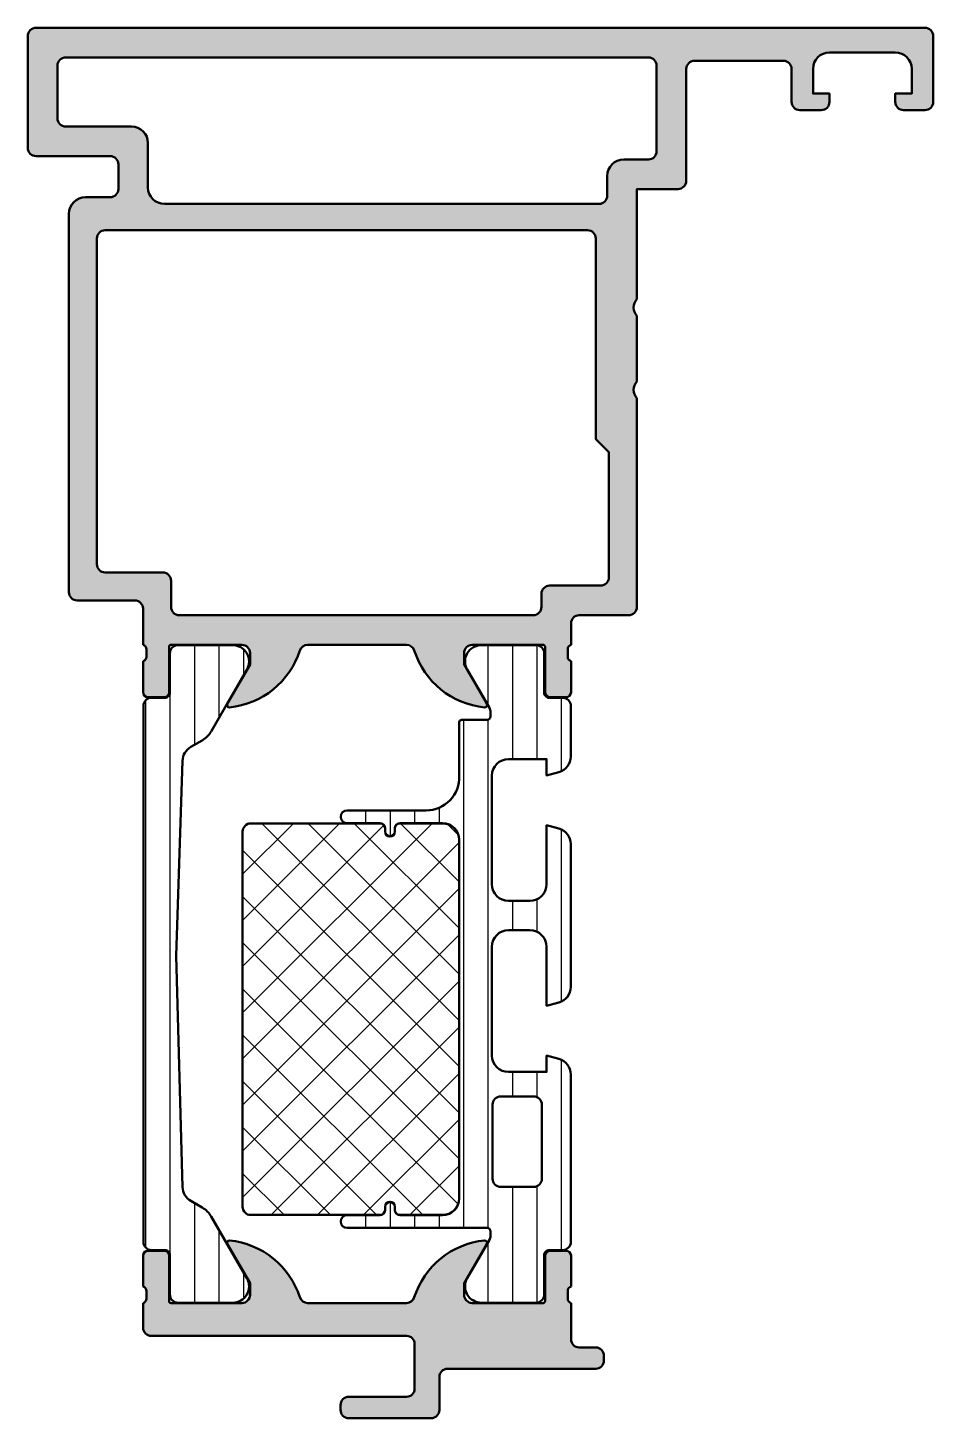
# Model space of a CAD drawing. Extents: x -25 to 30, y 5.5 to 90.
import ezdxf

# ---------------------------------------------------------------- set-up
doc = ezdxf.new("R2010")
doc.units = 0
for name, color, linetype, lineweight in [('0S-Alu contour', 7, 'Continuous', 50), ('0S-Alu hatch', 252, 'Continuous', 25), ('0S-Plastic contour', 254, 'Continuous', 50), ('0S-Plastic hatch', 253, 'Continuous', 25), ('0S-PT contour', 91, 'Continuous', 50), ('0S-PT hatch', 103, 'Continuous', 25)]:
    doc.layers.add(name, color=color, linetype=linetype, lineweight=lineweight)

# ---------------------------------------------------------------- blocks, each defined once
blk = doc.blocks.new('438600__2919836F_F0FF_43A1_A3E3_A8AD237565FF_')
at = {"layer": '0S-Alu hatch'}
h = blk.add_hatch(color=256, dxfattribs=at)
edge = h.paths.add_edge_path()
edge.add_line((-25, 89.5), (-25, 82.7))
edge.add_arc((-24.5, 82.7), 0.5, 180, 270)
edge.add_line((-24.5, 82.2), (-20, 82.2))
edge.add_ellipse((-20, 81.7), major_axis=(-0.5, 0), ratio=1, start_angle=180, end_angle=270, ccw=False)
edge.add_line((-19.5, 81.7), (-19.5, 80.2))
edge.add_ellipse((-20, 80.2), major_axis=(-0.5, 0), ratio=1, start_angle=90, end_angle=180, ccw=False)
edge.add_line((-20, 79.7), (-21.5, 79.7))
edge.add_arc((-21.5, 78.7), 1, 90, 180)
edge.add_line((-22.5, 78.7), (-22.5, 55.7))
edge.add_arc((-22, 55.7), 0.5, 180, 270)
edge.add_line((-22, 55.2), (-18.5, 55.2))
edge.add_ellipse((-18.5, 54.7), major_axis=(-0.5, 0), ratio=1, start_angle=180, end_angle=270, ccw=False)
edge.add_line((-18, 54.7), (-18, 52.5))
edge.add_ellipse((-18.079, 52.232), major_axis=(-0.279, 0), ratio=1, start_angle=178.83541, end_angle=253.58012, ccw=False)
edge.add_line((-17.8, 52.227), (-17.8, 51.773))
edge.add_ellipse((-18.079, 51.768), major_axis=(-0.279, 0), ratio=1, start_angle=106.42459, end_angle=181.16287, ccw=False)
edge.add_line((-18, 51.5), (-18, 49.62))
edge.add_arc((-17.7, 49.62), 0.3, 180, 270)
edge.add_line((-17.7, 49.32), (-16.72, 49.32))
edge.add_arc((-16.72, 49.62), 0.3, 270, 360)
edge.add_line((-16.42, 49.62), (-16.42, 52.38))
edge.add_ellipse((-16.3, 52.38), major_axis=(-0.12, 0), ratio=1, start_angle=270, end_angle=360, ccw=False)
edge.add_line((-16.3, 52.5), (-12, 52.5))
edge.add_ellipse((-12, 52), major_axis=(-0.5, 0), ratio=1, start_angle=180, end_angle=270, ccw=False)
edge.add_line((-11.5, 52), (-11.5, 51.3))
edge.add_line((-11.5, 51.3), (-12.881, 48.907))
edge.add_arc((-12.762, 48.838), 0.138, 150, 275.62258)
edge.add_arc((-13.238, 53.677), 5, 275.62258, 342.25158)
edge.add_ellipse((-8, 52), major_axis=(-0.5, 0), ratio=1, start_angle=270, end_angle=342.25158, ccw=False)
edge.add_line((-8, 52.5), (-2, 52.5))
edge.add_ellipse((-2, 52), major_axis=(-0.5, 0), ratio=1, start_angle=197.74842, end_angle=270, ccw=False)
edge.add_arc((3.238, 53.677), 5, 197.74842, 264.37742)
edge.add_arc((2.762, 48.838), 0.138, 264.37742, 390)
edge.add_line((2.881, 48.907), (1.5, 51.3))
edge.add_line((1.5, 51.3), (1.5, 52))
edge.add_ellipse((2, 52), major_axis=(-0.5, 0), ratio=1, start_angle=270, end_angle=360, ccw=False)
edge.add_line((2, 52.5), (6.3, 52.5))
edge.add_ellipse((6.3, 52.38), major_axis=(-0.12, 0), ratio=1, start_angle=180, end_angle=270, ccw=False)
edge.add_line((6.42, 52.38), (6.42, 49.62))
edge.add_arc((6.72, 49.62), 0.3, 180, 270)
edge.add_line((6.72, 49.32), (7.7, 49.32))
edge.add_arc((7.7, 49.62), 0.3, 270, 360)
edge.add_line((8, 49.62), (8, 51.5))
edge.add_ellipse((8.079, 51.768), major_axis=(-0.279, 0), ratio=1, start_angle=-1.16287, end_angle=73.57541, ccw=False)
edge.add_line((7.8, 51.773), (7.8, 52.227))
edge.add_ellipse((8.079, 52.232), major_axis=(-0.279, 0), ratio=1, start_angle=-73.58012, end_angle=1.16459, ccw=False)
edge.add_line((8, 52.5), (8, 53.8))
edge.add_ellipse((8.5, 53.8), major_axis=(-0.5, 0), ratio=1, start_angle=270, end_angle=360, ccw=False)
edge.add_line((8.5, 54.3), (11.5, 54.3))
edge.add_arc((11.5, 54.8), 0.5, 270, 360)
edge.add_line((12, 54.8), (12, 67.5))
edge.add_ellipse((12.525, 68), major_axis=(-0.725, 0), ratio=1, start_angle=-43.60135, end_angle=43.60135, ccw=False)
edge.add_line((12, 68.5), (12, 72.5))
edge.add_ellipse((12.525, 73), major_axis=(-0.725, 0), ratio=1, start_angle=-43.60135, end_angle=43.60135, ccw=False)
edge.add_line((12, 73.5), (12, 80.2))
edge.add_line((12, 80.2), (14.5, 80.2))
edge.add_arc((14.5, 80.7), 0.5, 270, 360)
edge.add_line((15, 80.7), (15, 87.5))
edge.add_ellipse((15.5, 87.5), major_axis=(-0.5, 0), ratio=1, start_angle=270, end_angle=360, ccw=False)
edge.add_line((15.5, 88), (20.9, 88))
edge.add_ellipse((20.9, 87.5), major_axis=(-0.5, 0), ratio=1, start_angle=180, end_angle=270, ccw=False)
edge.add_line((21.4, 87.5), (21.4, 85.5))
edge.add_arc((21.9, 85.5), 0.5, 180, 270)
edge.add_line((21.9, 85), (23.2, 85))
edge.add_arc((23.2, 85.5), 0.5, 270, 360)
edge.add_line((23.7, 85.5), (23.7, 86))
edge.add_line((23.7, 86), (22.7, 86))
edge.add_line((22.7, 86), (22.7, 87.5))
edge.add_ellipse((23.7, 87.5), major_axis=(-1, 0), ratio=1, start_angle=270, end_angle=360, ccw=False)
edge.add_line((23.7, 88.5), (27.7, 88.5))
edge.add_ellipse((27.7, 87.5), major_axis=(-1, 0), ratio=1, start_angle=180, end_angle=270, ccw=False)
edge.add_line((28.7, 87.5), (28.7, 86))
edge.add_line((28.7, 86), (27.7, 86))
edge.add_line((27.7, 86), (27.7, 85.5))
edge.add_arc((28.2, 85.5), 0.5, 180, 270)
edge.add_line((28.2, 85), (29.5, 85))
edge.add_arc((29.5, 85.5), 0.5, 270, 360)
edge.add_line((30, 85.5), (30, 89.5))
edge.add_arc((29.5, 89.5), 0.5, 0, 90)
edge.add_line((29.5, 90), (-24.5, 90))
edge.add_arc((-24.5, 89.5), 0.5, 90, 180)
edge = h.paths.add_edge_path()
edge.add_line((-20.8, 57.4), (-20.8, 77.2))
edge.add_ellipse((-20.3, 77.2), major_axis=(-0.5, 0), ratio=1, start_angle=270, end_angle=360, ccw=False)
edge.add_line((-20.3, 77.7), (9, 77.7))
edge.add_ellipse((9, 77.2), major_axis=(-0.5, 0), ratio=1, start_angle=180, end_angle=270, ccw=False)
edge.add_line((9.5, 77.2), (9.5, 65))
edge.add_line((9.5, 65), (10.3, 64.2))
edge.add_line((10.3, 64.2), (10.3, 56.6))
edge.add_ellipse((9.8, 56.6), major_axis=(-0.5, 0), ratio=1, start_angle=90, end_angle=180, ccw=False)
edge.add_line((9.8, 56.1), (6.7, 56.1))
edge.add_arc((6.7, 55.6), 0.5, 90, 180)
edge.add_line((6.2, 55.6), (6.2, 54.8))
edge.add_ellipse((5.7, 54.8), major_axis=(-0.5, 0), ratio=1, start_angle=90, end_angle=180, ccw=False)
edge.add_line((5.7, 54.3), (-15.8, 54.3))
edge.add_ellipse((-15.8, 54.8), major_axis=(-0.5, 0), ratio=1, start_angle=0, end_angle=90, ccw=False)
edge.add_line((-16.3, 54.8), (-16.3, 56.4))
edge.add_arc((-16.8, 56.4), 0.5, 0, 90)
edge.add_line((-16.8, 56.9), (-20.3, 56.9))
edge.add_ellipse((-20.3, 57.4), major_axis=(-0.5, 0), ratio=1, start_angle=0, end_angle=90, ccw=False)
edge = h.paths.add_edge_path()
edge.add_line((-17.7, 80.3), (-17.7, 83))
edge.add_arc((-18.7, 83), 1, 0, 90)
edge.add_line((-18.7, 84), (-22.7, 84))
edge.add_ellipse((-22.7, 84.5), major_axis=(-0.5, 0), ratio=1, start_angle=0, end_angle=90, ccw=False)
edge.add_line((-23.2, 84.5), (-23.2, 87.7))
edge.add_ellipse((-22.7, 87.7), major_axis=(-0.5, 0), ratio=1, start_angle=270, end_angle=360, ccw=False)
edge.add_line((-22.7, 88.2), (12.7, 88.2))
edge.add_ellipse((12.7, 87.7), major_axis=(-0.5, 0), ratio=1, start_angle=180, end_angle=270, ccw=False)
edge.add_line((13.2, 87.7), (13.2, 82.5))
edge.add_ellipse((12.7, 82.5), major_axis=(-0.5, 0), ratio=1, start_angle=90, end_angle=180, ccw=False)
edge.add_line((12.7, 82), (11.2, 82))
edge.add_arc((11.2, 81), 1, 90, 180)
edge.add_line((10.2, 81), (10.2, 79.8))
edge.add_ellipse((9.7, 79.8), major_axis=(-0.5, 0), ratio=1, start_angle=90, end_angle=180, ccw=False)
edge.add_line((9.7, 79.3), (-16.7, 79.3))
edge.add_ellipse((-16.7, 80.3), major_axis=(-1, 0), ratio=1, start_angle=0, end_angle=90, ccw=False)
at = {"layer": '0S-Alu contour', "color": 7}
for points in [[(29.5, 90), (-24.5, 90)], [(-25, 89.5), (-25, 82.7)], [(30, 85.5), (30, 89.5)], [(-22.7, 88.2), (12.7, 88.2)], [(15.5, 88), (20.9, 88)], [(23.7, 88.5), (27.7, 88.5)], [(-23.2, 84.5), (-23.2, 87.7)], [(13.2, 87.7), (13.2, 82.5)], [(15, 80.7), (15, 87.5)], [(21.4, 87.5), (21.4, 85.5)], [(23.7, 85.5), (23.7, 86), (22.7, 86), (22.7, 87.5)], [(28.7, 87.5), (28.7, 86), (27.7, 86), (27.7, 85.5)], [(21.9, 85), (23.2, 85)], [(28.2, 85), (29.5, 85)], [(-18.7, 84), (-22.7, 84)], [(-17.7, 80.3), (-17.7, 83)], [(-24.5, 82.2), (-20, 82.2)], [(12.7, 82), (11.2, 82)], [(-19.5, 81.7), (-19.5, 80.2)], [(10.2, 81), (10.2, 79.8)], [(-20, 79.7), (-21.5, 79.7)], [(12, 73.5), (12, 80.2), (14.5, 80.2)], [(-22.5, 78.7), (-22.5, 55.7)], [(9.7, 79.3), (-16.7, 79.3)], [(-20.8, 57.4), (-20.8, 77.2)], [(-20.3, 77.7), (9, 77.7)], [(9.5, 77.2), (9.5, 65), (10.3, 64.2), (10.3, 56.6)], [(12, 68.5), (12, 72.5)], [(12, 54.8), (12, 67.5)], [(-16.8, 56.9), (-20.3, 56.9)], [(-16.3, 54.8), (-16.3, 56.4)], [(9.8, 56.1), (6.7, 56.1)], [(-22, 55.2), (-18.5, 55.2)], [(6.2, 55.6), (6.2, 54.8)], [(-18, 54.7), (-18, 52.5)], [(5.7, 54.3), (-15.8, 54.3)], [(8.5, 54.3), (11.5, 54.3)], [(8, 52.5), (8, 53.8)], [(-16.3, 52.5), (-12, 52.5)], [(-8, 52.5), (-2, 52.5)], [(2, 52.5), (6.3, 52.5)], [(-17.8, 52.227), (-17.8, 51.773)], [(-16.42, 49.62), (-16.42, 52.38)], [(-11.5, 52), (-11.5, 51.3), (-12.881, 48.907)], [(2.881, 48.907), (1.5, 51.3), (1.5, 52)], [(6.42, 52.38), (6.42, 49.62)], [(7.8, 51.773), (7.8, 52.227)], [(-18, 51.5), (-18, 49.62)], [(8, 49.62), (8, 51.5)], [(-17.7, 49.32), (-16.72, 49.32)], [(6.72, 49.32), (7.7, 49.32)]]:
    blk.add_lwpolyline(points, dxfattribs=at)
for centre, radius, start, end in [((-24.5, 89.5), 0.5, 90, 180), ((29.5, 89.5), 0.5, 0, 90), ((21.9, 85.5), 0.5, 180, 270), ((23.2, 85.5), 0.5, 270, 0), ((28.2, 85.5), 0.5, 180, 270), ((29.5, 85.5), 0.5, 270, 0), ((-18.7, 83), 1, 0, 90), ((-24.5, 82.7), 0.5, 180, 270), ((11.2, 81), 1, 90, 180), ((14.5, 80.7), 0.5, 270, 0), ((-21.5, 78.7), 1, 90, 180), ((-16.8, 56.4), 0.5, 0, 90), ((6.7, 55.6), 0.5, 90, 180), ((-22, 55.7), 0.5, 180, 270), ((11.5, 54.8), 0.5, 270, 0), ((-13.238, 53.677), 5, 275.62258, 342.25158), ((3.238, 53.677), 5, 197.74842, 264.37742), ((-17.7, 49.62), 0.3, 180, 270), ((-16.72, 49.62), 0.3, 270, 0), ((6.72, 49.62), 0.3, 180, 270), ((7.7, 49.62), 0.3, 270, 0), ((-12.762, 48.838), 0.138, 150, 275.62258), ((2.762, 48.838), 0.138, 264.37742, 30)]:
    blk.add_arc(centre, radius, start, end, dxfattribs=at)
at = {"layer": '0S-Alu contour', "color": 7, "extrusion": (0, 0, -1)}
for centre, radius, start, end in [((22.7, 87.7), 0.5, 0, 90), ((-12.7, 87.7), 0.5, 90, 180), ((-15.5, 87.5), 0.5, 0, 90), ((-20.9, 87.5), 0.5, 90, 180), ((-23.7, 87.5), 1, 0, 90), ((-27.7, 87.5), 1, 90, 180), ((22.7, 84.5), 0.5, 270, 0), ((20, 81.7), 0.5, 90, 180), ((-12.7, 82.5), 0.5, 180, 270), ((16.7, 80.3), 1, 270, 0), ((20, 80.2), 0.5, 180, 270), ((-9.7, 79.8), 0.5, 180, 270), ((20.3, 77.2), 0.5, 0, 90), ((-9, 77.2), 0.5, 90, 180), ((-12.525, 73), 0.725, 316.39865, 43.60135), ((-12.525, 68), 0.725, 316.39865, 43.60135), ((20.3, 57.4), 0.5, 270, 0), ((-9.8, 56.6), 0.5, 180, 270), ((18.5, 54.7), 0.5, 90, 180), ((15.8, 54.8), 0.5, 270, 0), ((-5.7, 54.8), 0.5, 180, 270), ((-8.5, 53.8), 0.5, 0, 90), ((18.079, 52.232), 0.279, 106.41988, 181.16459), ((16.3, 52.38), 0.12, 0, 90), ((12, 52), 0.5, 90, 180), ((8, 52), 0.5, 17.74842, 90), ((2, 52), 0.5, 90, 162.25158), ((-2, 52), 0.5, 0, 90), ((-6.3, 52.38), 0.12, 90, 180), ((-8.079, 52.232), 0.279, 358.83541, 73.58012), ((18.079, 51.768), 0.279, 178.83713, 253.57541), ((-8.079, 51.768), 0.279, 286.42459, 1.16287)]:
    blk.add_arc(centre, radius, start, end, dxfattribs=at)
blk = doc.blocks.new('284487__B0C9C36F_FABE_4130_8AF8_9706B755BE1E___19351387_3E9E_42DC_92D0_1A415047D847_')
at = {"layer": '0S-Plastic hatch'}
h = blk.add_hatch(dxfattribs=at)
h.set_pattern_fill('ANSI31', color=256, scale=0.468, angle=45, style=0)
edge = h.paths.add_edge_path()
edge.add_ellipse((6.999, 45.72), major_axis=(-0.991, 0), ratio=1, start_angle=105.06016, end_angle=179.95967, ccw=False)
edge.add_line((7.256, 44.763), (6.51, 44.563))
edge.add_line((6.51, 44.563), (6.51, 45.56))
edge.add_line((6.51, 45.56), (4.2, 45.56))
edge.add_arc((4.2, 44.55), 1.01, 90.00634, 179.99329)
edge.add_line((3.19, 44.55), (3.19, 37.95))
edge.add_arc((4.2, 37.95), 1.01, 180.00677, 269.99373)
edge.add_line((4.2, 36.94), (5.5, 36.94))
edge.add_arc((5.5, 37.95), 1.01, 270.00681, 359.99218)
edge.add_line((6.51, 37.95), (6.51, 41.537))
edge.add_line((6.51, 41.537), (7.256, 41.338))
edge.add_ellipse((6.999, 40.38), major_axis=(-0.991, 0), ratio=1, start_angle=180.04544, end_angle=254.93698, ccw=False)
edge.add_line((7.99, 40.381), (7.99, 31.719))
edge.add_ellipse((6.999, 31.72), major_axis=(-0.991, 0), ratio=1, start_angle=105.06016, end_angle=179.95967, ccw=False)
edge.add_line((7.256, 30.763), (6.51, 30.563))
edge.add_line((6.51, 30.563), (6.51, 34.15))
edge.add_arc((5.5, 34.15), 1.01, 0.00789, 89.99327)
edge.add_line((5.5, 35.16), (4.2, 35.16))
edge.add_arc((4.2, 34.15), 1.01, 90.00634, 179.99329)
edge.add_line((3.19, 34.15), (3.19, 27.55))
edge.add_arc((4.2, 27.55), 1.01, 180.00674, 270)
edge.add_line((4.2, 26.54), (6.51, 26.54))
edge.add_line((6.51, 26.54), (6.51, 27.537))
edge.add_line((6.51, 27.537), (7.256, 27.337))
edge.add_ellipse((6.999, 26.38), major_axis=(-0.991, 0), ratio=1, start_angle=180.04544, end_angle=254.93698, ccw=False)
edge.add_line((7.99, 26.381), (7.99, 16.21))
edge.add_ellipse((7.5, 16.21), major_axis=(-0.49, 0), ratio=1, start_angle=90, end_angle=180, ccw=False)
edge.add_line((7.5, 15.72), (6.68, 15.72))
edge.add_arc((6.68, 15.41), 0.31, 90, 180.00799)
edge.add_line((6.37, 15.41), (6.37, 13.01))
edge.add_ellipse((5.88, 13.01), major_axis=(-0.49, 0), ratio=1, start_angle=90, end_angle=180.00799, ccw=False)
edge.add_line((5.88, 12.52), (2.565, 12.52))
edge.add_ellipse((2.553, 13.51), major_axis=(-0.99, 0), ratio=1, start_angle=-30, end_angle=90.68397, ccw=False)
edge.add_line((1.696, 14.005), (3.042, 16.336))
edge.add_arc((2.6, 16.591), 0.51, 330, 360)
edge.add_line((3.11, 16.591), (3.11, 16.85))
edge.add_arc((2.9, 16.85), 0.21, 0, 90)
edge.add_line((2.9, 17.06), (-5.6, 17.06))
edge.add_ellipse((-5.6, 17.45), major_axis=(-0.39, 0), ratio=1, start_angle=-90, end_angle=90, ccw=False)
edge.add_line((-5.6, 17.84), (-3.6, 17.84))
edge.add_arc((-3.6, 18.15), 0.31, 270, 360)
edge.add_line((-3.29, 18.15), (-3.29, 18.35))
edge.add_ellipse((-3, 18.35), major_axis=(-0.29, 0), ratio=1, start_angle=180, end_angle=360, ccw=False)
edge.add_line((-2.71, 18.35), (-2.71, 18.15))
edge.add_arc((-2.4, 18.15), 0.31, 180, 270)
edge.add_line((-2.4, 17.84), (0.2, 17.84))
edge.add_arc((0.2, 18.85), 1.01, 270, 360)
edge.add_line((1.21, 18.85), (1.21, 40.65))
edge.add_arc((0.2, 40.65), 1.01, 0, 90)
edge.add_line((0.2, 41.66), (-2.4, 41.66))
edge.add_arc((-2.4, 41.35), 0.31, 90, 180)
edge.add_line((-2.71, 41.35), (-2.71, 41.15))
edge.add_ellipse((-3, 41.15), major_axis=(-0.29, 0), ratio=1, start_angle=0, end_angle=180, ccw=False)
edge.add_line((-3.29, 41.15), (-3.29, 41.35))
edge.add_arc((-3.6, 41.35), 0.31, 0, 90)
edge.add_line((-3.6, 41.66), (-5.6, 41.66))
edge.add_ellipse((-5.6, 42.05), major_axis=(-0.39, 0), ratio=1, start_angle=-90, end_angle=90, ccw=False)
edge.add_line((-5.6, 42.44), (-0.798, 42.44))
edge.add_arc((-0.798, 44.45), 2.01, 270, 362.28631)
edge.add_line((1.21, 44.53), (1.21, 47.8))
edge.add_ellipse((1.35, 47.8), major_axis=(-0.14, 0), ratio=1, start_angle=270, end_angle=360, ccw=False)
edge.add_line((1.35, 47.94), (2.9, 47.94))
edge.add_arc((2.9, 48.15), 0.21, 270, 359.99923)
edge.add_line((3.11, 48.15), (3.11, 48.409))
edge.add_arc((2.6, 48.409), 0.51, 359.99923, 390)
edge.add_line((3.042, 48.664), (1.696, 50.995))
edge.add_ellipse((2.553, 51.49), major_axis=(-0.99, 0), ratio=1, start_angle=-90.68397, end_angle=30, ccw=False)
edge.add_line((2.565, 52.48), (5.88, 52.48))
edge.add_ellipse((5.88, 51.99), major_axis=(-0.49, 0), ratio=1, start_angle=179.99978, end_angle=270.00008, ccw=False)
edge.add_line((6.37, 51.99), (6.37, 49.59))
edge.add_arc((6.68, 49.59), 0.31, 179.99201, 270)
edge.add_line((6.68, 49.28), (7.5, 49.28))
edge.add_ellipse((7.5, 48.79), major_axis=(-0.49, 0), ratio=1, start_angle=180, end_angle=270, ccw=False)
edge.add_line((7.99, 48.79), (7.99, 45.719))
edge = h.paths.add_edge_path()
edge.add_arc((5.732, 20.055), 0.5, 270, 359.99995)
edge.add_line((6.232, 20.055), (6.232, 24.555))
edge.add_arc((5.732, 24.555), 0.5, 359.99995, 450)
edge.add_line((5.732, 25.055), (3.732, 25.055))
edge.add_arc((3.732, 24.555), 0.5, 90, 180)
edge.add_line((3.232, 24.555), (3.232, 20.055))
edge.add_arc((3.732, 20.055), 0.5, 180, 270)
edge.add_line((3.732, 19.555), (5.732, 19.555))
at = {"layer": '0S-Alu contour', "color": 7}
for points in [[(3.232, 24.555), (3.232, 20.055)], [(5.732, 25.055), (3.732, 25.055)], [(6.232, 20.055), (6.232, 24.555)], [(3.732, 19.555), (5.732, 19.555)]]:
    blk.add_lwpolyline(points, dxfattribs=at)
for centre, start, end in [((3.732, 24.555), 90, 180), ((5.732, 24.555), 359.99995, 90), ((3.732, 20.055), 180, 270), ((5.732, 20.055), 270, 359.99995)]:
    blk.add_arc(centre, 0.5, start, end, dxfattribs=at)
at = {"layer": '0S-Plastic contour', "color": 7}
for points in [[(2.565, 52.48), (5.88, 52.48)], [(6.37, 51.99), (6.37, 49.59)], [(3.042, 48.664), (1.696, 50.995)], [(6.68, 49.28), (7.5, 49.28)], [(3.11, 48.15), (3.11, 48.409)], [(7.99, 48.79), (7.99, 45.719)], [(1.21, 44.53), (1.21, 47.8)], [(1.35, 47.94), (2.9, 47.94)], [(7.256, 44.763), (6.51, 44.563), (6.51, 45.56), (4.2, 45.56)], [(3.19, 44.55), (3.19, 37.95)], [(-5.6, 42.44), (-0.798, 42.44)], [(-3.6, 41.66), (-5.6, 41.66)], [(0.2, 41.66), (-2.4, 41.66)], [(6.51, 37.95), (6.51, 41.537), (7.256, 41.338)], [(-3.29, 41.15), (-3.29, 41.35)], [(-2.71, 41.35), (-2.71, 41.15)], [(1.21, 18.85), (1.21, 40.65)], [(7.99, 40.381), (7.99, 31.719)], [(4.2, 36.94), (5.5, 36.94)], [(5.5, 35.16), (4.2, 35.16)], [(3.19, 34.15), (3.19, 27.55)], [(7.256, 30.763), (6.51, 30.563), (6.51, 34.15)], [(4.2, 26.54), (6.51, 26.54), (6.51, 27.537), (7.256, 27.337)], [(7.99, 26.381), (7.99, 16.21)], [(-5.6, 17.84), (-3.6, 17.84)], [(-3.29, 18.15), (-3.29, 18.35)], [(-2.71, 18.35), (-2.71, 18.15)], [(-2.4, 17.84), (0.2, 17.84)], [(2.9, 17.06), (-5.6, 17.06)], [(1.696, 14.005), (3.042, 16.336)], [(3.11, 16.591), (3.11, 16.85)], [(6.37, 15.41), (6.37, 13.01)], [(7.5, 15.72), (6.68, 15.72)], [(5.88, 12.52), (2.565, 12.52)]]:
    blk.add_lwpolyline(points, dxfattribs=at)
at = {"layer": '0S-Plastic contour', "color": 7, "extrusion": (0, 0, -1)}
for centre, radius, start, end in [((-2.553, 51.49), 0.99, 330, 90.68397), ((-5.88, 51.99), 0.49, 89.99992, 180.00022), ((-7.5, 48.79), 0.49, 90, 180), ((-1.35, 47.8), 0.14, 0, 90), ((-6.999, 45.72), 0.991, 180.04033, 254.93984), ((5.6, 42.05), 0.39, 270, 90), ((3, 41.15), 0.29, 180, 0), ((-6.999, 40.38), 0.991, 105.06302, 179.95456), ((-6.999, 31.72), 0.991, 180.04033, 254.93984), ((-6.999, 26.38), 0.991, 105.06302, 179.95456), ((3, 18.35), 0.29, 0, 180), ((5.6, 17.45), 0.39, 270, 90), ((-7.5, 16.21), 0.49, 180, 270), ((-2.553, 13.51), 0.99, 269.31603, 30), ((-5.88, 13.01), 0.49, 179.99201, 270)]:
    blk.add_arc(centre, radius, start, end, dxfattribs=at)
at = {"layer": '0S-Plastic contour', "color": 7}
for centre, radius, start, end in [((6.68, 49.59), 0.31, 179.99201, 270), ((2.6, 48.409), 0.51, 359.99923, 30), ((2.9, 48.15), 0.21, 270, 359.99923), ((4.2, 44.55), 1.01, 90.00634, 179.99329), ((-0.798, 44.45), 2.01, 270, 2.28631), ((-3.6, 41.35), 0.31, 0, 90), ((-2.4, 41.35), 0.31, 90, 180), ((0.2, 40.65), 1.01, 0, 90), ((4.2, 37.95), 1.01, 180.00677, 269.99373), ((5.5, 37.95), 1.01, 270.00681, 359.99218), ((4.2, 34.15), 1.01, 90.00634, 179.99329), ((5.5, 34.15), 1.01, 0.00789, 89.99327), ((4.2, 27.55), 1.01, 180.00674, 270), ((0.2, 18.85), 1.01, 270, 0), ((-3.6, 18.15), 0.31, 270, 0), ((-2.4, 18.15), 0.31, 180, 270), ((2.9, 16.85), 0.21, 0, 90), ((2.6, 16.591), 0.51, 330, 0), ((6.68, 15.41), 0.31, 90, 180.00799)]:
    blk.add_arc(centre, radius, start, end, dxfattribs=at)
blk = doc.blocks.new('439420__C4B3C472_8E21_4F2F_B0AC_CE213649D6FA_')
at = {"layer": '0S-PT hatch'}
h = blk.add_hatch(dxfattribs=at)
h.set_pattern_fill('ANSI37', color=256, scale=0.625, angle=90, style=0)
edge = h.paths.add_edge_path()
edge.add_arc((-11.451, 41.15), 0.5, 90, 180.00005)
edge.add_line((-11.951, 41.15), (-11.951, 18.35))
edge.add_arc((-11.451, 18.35), 0.5, 180.00005, 270)
edge.add_line((-11.451, 17.85), (-3.6, 17.85))
edge.add_arc((-3.6, 18.15), 0.3, 270, 360)
edge.add_line((-3.3, 18.15), (-3.3, 18.35))
edge.add_ellipse((-3, 18.35), major_axis=(-0.3, 0), ratio=1, start_angle=180, end_angle=360, ccw=False)
edge.add_line((-2.7, 18.35), (-2.7, 18.15))
edge.add_arc((-2.4, 18.15), 0.3, 180, 270)
edge.add_line((-2.4, 17.85), (0.2, 17.85))
edge.add_arc((0.2, 18.85), 1, 270, 360)
edge.add_line((1.2, 18.85), (1.2, 40.65))
edge.add_arc((0.2, 40.65), 1, 0.00005, 90)
edge.add_line((0.2, 41.65), (-2.4, 41.65))
edge.add_arc((-2.4, 41.35), 0.3, 90, 180)
edge.add_line((-2.7, 41.35), (-2.7, 41.15))
edge.add_ellipse((-3, 41.15), major_axis=(-0.3, 0), ratio=1, start_angle=0, end_angle=180, ccw=False)
edge.add_line((-3.3, 41.15), (-3.3, 41.35))
edge.add_arc((-3.6, 41.35), 0.3, 0, 90)
edge.add_line((-3.6, 41.65), (-11.451, 41.65))
at = {"layer": '0S-PT contour', "color": 7}
for points in [[(-3.6, 41.65), (-11.451, 41.65)], [(0.2, 41.65), (-2.4, 41.65)], [(-11.951, 41.15), (-11.951, 18.35)], [(-3.3, 41.15), (-3.3, 41.35)], [(-2.7, 41.35), (-2.7, 41.15)], [(1.2, 18.85), (1.2, 40.65)], [(-11.451, 17.85), (-3.6, 17.85)], [(-3.3, 18.15), (-3.3, 18.35)], [(-2.7, 18.35), (-2.7, 18.15)], [(-2.4, 17.85), (0.2, 17.85)]]:
    blk.add_lwpolyline(points, dxfattribs=at)
for centre, radius, start, end in [((-11.451, 41.15), 0.5, 90, 180.00005), ((-3.6, 41.35), 0.3, 0, 90), ((-2.4, 41.35), 0.3, 90, 180), ((0.2, 40.65), 1, 0.00005, 90), ((0.2, 18.85), 1, 270, 0), ((-11.451, 18.35), 0.5, 180.00005, 270), ((-3.6, 18.15), 0.3, 270, 0), ((-2.4, 18.15), 0.3, 180, 270)]:
    blk.add_arc(centre, radius, start, end, dxfattribs=at)
at = {"layer": '0S-PT contour', "color": 7, "extrusion": (0, 0, -1)}
for centre, start, end in [((3, 41.15), 180, 0), ((3, 18.35), 0, 180)]:
    blk.add_arc(centre, 0.3, start, end, dxfattribs=at)
blk = doc.blocks.new('438610__865E0871_A34B_4844_874D_30A206F1253F_')
at = {"layer": '0S-Alu hatch'}
h = blk.add_hatch(color=256, dxfattribs=at)
edge = h.paths.add_edge_path()
edge.add_line((-17.5, 10.5), (-2, 10.5))
edge.add_ellipse((-2, 10), major_axis=(-0.5, 0), ratio=1, start_angle=180, end_angle=270, ccw=False)
edge.add_line((-1.5, 10), (-1.5, 7.3))
edge.add_ellipse((-2, 7.3), major_axis=(-0.5, 0), ratio=1, start_angle=90, end_angle=180, ccw=False)
edge.add_line((-2, 6.8), (-5.5, 6.8))
edge.add_arc((-5.5, 6.3), 0.5, 90, 180)
edge.add_line((-6, 6.3), (-6, 6))
edge.add_arc((-5.5, 6), 0.5, 180, 270)
edge.add_line((-5.5, 5.5), (-0.5, 5.5))
edge.add_arc((-0.5, 6), 0.5, 270, 360)
edge.add_line((0, 6), (0, 8))
edge.add_ellipse((0.5, 8), major_axis=(-0.5, 0), ratio=1, start_angle=270, end_angle=360, ccw=False)
edge.add_line((0.5, 8.5), (9.5, 8.5))
edge.add_arc((9.5, 9), 0.5, 270, 360)
edge.add_line((10, 9), (10, 9.3))
edge.add_arc((9.5, 9.3), 0.5, 0, 90)
edge.add_line((9.5, 9.8), (8.5, 9.8))
edge.add_ellipse((8.5, 10.3), major_axis=(-0.5, 0), ratio=1, start_angle=0, end_angle=90, ccw=False)
edge.add_line((8, 10.3), (8, 12.5))
edge.add_ellipse((8.079, 12.768), major_axis=(-0.279, 0), ratio=1, start_angle=-1.16459, end_angle=73.58012, ccw=False)
edge.add_line((7.8, 12.773), (7.8, 13.227))
edge.add_ellipse((8.079, 13.232), major_axis=(-0.279, 0), ratio=1, start_angle=-73.57541, end_angle=1.16287, ccw=False)
edge.add_line((8, 13.5), (8, 15.38))
edge.add_arc((7.7, 15.38), 0.3, 0, 90)
edge.add_line((7.7, 15.68), (6.72, 15.68))
edge.add_arc((6.72, 15.38), 0.3, 90, 180)
edge.add_line((6.42, 15.38), (6.42, 12.62))
edge.add_ellipse((6.3, 12.62), major_axis=(-0.12, 0), ratio=1, start_angle=90, end_angle=180, ccw=False)
edge.add_line((6.3, 12.5), (2, 12.5))
edge.add_ellipse((2, 13), major_axis=(-0.5, 0), ratio=1, start_angle=0, end_angle=90, ccw=False)
edge.add_line((1.5, 13), (1.5, 13.7))
edge.add_line((1.5, 13.7), (2.881, 16.093))
edge.add_arc((2.762, 16.162), 0.138, 330, 455.62258)
edge.add_arc((3.238, 11.323), 5, 95.62258, 162.25158)
edge.add_ellipse((-2, 13), major_axis=(-0.5, 0), ratio=1, start_angle=90, end_angle=162.25158, ccw=False)
edge.add_line((-2, 12.5), (-8, 12.5))
edge.add_ellipse((-8, 13), major_axis=(-0.5, 0), ratio=1, start_angle=17.74842, end_angle=90, ccw=False)
edge.add_arc((-13.238, 11.323), 5, 17.74842, 84.37742)
edge.add_arc((-12.762, 16.162), 0.138, 84.37742, 210)
edge.add_line((-12.881, 16.093), (-11.5, 13.7))
edge.add_line((-11.5, 13.7), (-11.5, 13))
edge.add_ellipse((-12, 13), major_axis=(-0.5, 0), ratio=1, start_angle=90, end_angle=180, ccw=False)
edge.add_line((-12, 12.5), (-16.3, 12.5))
edge.add_ellipse((-16.3, 12.62), major_axis=(-0.12, 0), ratio=1, start_angle=0, end_angle=90, ccw=False)
edge.add_line((-16.42, 12.62), (-16.42, 15.38))
edge.add_arc((-16.72, 15.38), 0.3, 0, 90)
edge.add_line((-16.72, 15.68), (-17.7, 15.68))
edge.add_arc((-17.7, 15.38), 0.3, 90, 180)
edge.add_line((-18, 15.38), (-18, 13.5))
edge.add_ellipse((-18.079, 13.232), major_axis=(-0.279, 0), ratio=1, start_angle=178.83713, end_angle=253.57541, ccw=False)
edge.add_line((-17.8, 13.227), (-17.8, 12.773))
edge.add_ellipse((-18.079, 12.768), major_axis=(-0.279, 0), ratio=1, start_angle=106.41988, end_angle=181.16459, ccw=False)
edge.add_line((-18, 12.5), (-18, 11))
edge.add_arc((-17.5, 11), 0.5, 180, 270)
at = {"layer": '0S-Alu contour', "color": 7}
for points in [[(-12.881, 16.093), (-11.5, 13.7), (-11.5, 13)], [(1.5, 13), (1.5, 13.7), (2.881, 16.093)], [(-18, 15.38), (-18, 13.5)], [(-16.72, 15.68), (-17.7, 15.68)], [(-16.42, 12.62), (-16.42, 15.38)], [(6.42, 15.38), (6.42, 12.62)], [(7.7, 15.68), (6.72, 15.68)], [(8, 13.5), (8, 15.38)], [(-17.8, 13.227), (-17.8, 12.773)], [(7.8, 12.773), (7.8, 13.227)], [(-18, 12.5), (-18, 11)], [(-12, 12.5), (-16.3, 12.5)], [(-2, 12.5), (-8, 12.5)], [(6.3, 12.5), (2, 12.5)], [(8, 10.3), (8, 12.5)], [(-17.5, 10.5), (-2, 10.5)], [(-1.5, 10), (-1.5, 7.3)], [(9.5, 9.8), (8.5, 9.8)], [(10, 9), (10, 9.3)], [(0.5, 8.5), (9.5, 8.5)], [(0, 6), (0, 8)], [(-2, 6.8), (-5.5, 6.8)], [(-6, 6.3), (-6, 6)], [(-5.5, 5.5), (-0.5, 5.5)]]:
    blk.add_lwpolyline(points, dxfattribs=at)
for centre, radius, start, end in [((-12.762, 16.162), 0.138, 84.37742, 210), ((-13.238, 11.323), 5, 17.74842, 84.37742), ((3.238, 11.323), 5, 95.62258, 162.25158), ((2.762, 16.162), 0.138, 330, 95.62258), ((-17.7, 15.38), 0.3, 90, 180), ((-16.72, 15.38), 0.3, 0, 90), ((6.72, 15.38), 0.3, 90, 180), ((7.7, 15.38), 0.3, 0, 90), ((-17.5, 11), 0.5, 180, 270), ((9.5, 9.3), 0.5, 0, 90), ((9.5, 9), 0.5, 270, 0), ((-5.5, 6.3), 0.5, 90, 180), ((-5.5, 6), 0.5, 180, 270), ((-0.5, 6), 0.5, 270, 0)]:
    blk.add_arc(centre, radius, start, end, dxfattribs=at)
at = {"layer": '0S-Alu contour', "color": 7, "extrusion": (0, 0, -1)}
for centre, radius, start, end in [((18.079, 13.232), 0.279, 106.42459, 181.16287), ((18.079, 12.768), 0.279, 178.83541, 253.58012), ((12, 13), 0.5, 180, 270), ((8, 13), 0.5, 270, 342.25158), ((2, 13), 0.5, 197.74842, 270), ((-2, 13), 0.5, 270, 0), ((-8.079, 13.232), 0.279, 358.83713, 73.57541), ((-8.079, 12.768), 0.279, 286.41988, 1.16459), ((16.3, 12.62), 0.12, 270, 0), ((-6.3, 12.62), 0.12, 180, 270), ((2, 10), 0.5, 90, 180), ((-8.5, 10.3), 0.5, 270, 0), ((-0.5, 8), 0.5, 0, 90), ((2, 7.3), 0.5, 180, 270)]:
    blk.add_arc(centre, radius, start, end, dxfattribs=at)
blk = doc.blocks.new('284487__AD44860D_2B81_412C_9FFC_F12C0736C65D___7AF9E08A_2E64_41AE_92C5_9C9F3A09C88D_')
at = {"layer": '0S-Plastic hatch'}
h = blk.add_hatch(dxfattribs=at)
h.set_pattern_fill('ANSI31', color=256, scale=0.468, angle=45, style=0)
edge = h.paths.add_edge_path()
edge.add_line((-17.98, 48.79), (-17.98, 16.21))
edge.add_arc((-17.49, 16.21), 0.49, 180, 270)
edge.add_line((-17.49, 15.72), (-16.68, 15.72))
edge.add_ellipse((-16.68, 15.41), major_axis=(-0.31, 0), ratio=1, start_angle=179.99201, end_angle=270, ccw=False)
edge.add_line((-16.37, 15.41), (-16.37, 13.01))
edge.add_arc((-15.88, 13.01), 0.49, 179.99201, 270)
edge.add_line((-15.88, 12.52), (-12.565, 12.52))
edge.add_arc((-12.553, 13.51), 0.99, 269.31603, 390)
edge.add_line((-11.696, 14.005), (-13.863, 17.758))
edge.add_arc((-15.153, 17.013), 1.49, 30, 60.00495)
edge.add_line((-14.408, 18.304), (-15.096, 18.701))
edge.add_ellipse((-14.591, 19.576), major_axis=(-1.01, 0), ratio=1, start_angle=1.90356, end_angle=60.00495, ccw=False)
edge.add_line((-15.601, 19.542), (-15.982, 33.6))
edge.add_line((-15.982, 33.6), (-15.601, 45.458))
edge.add_ellipse((-14.591, 45.424), major_axis=(-1.01, 0), ratio=1, start_angle=299.99505, end_angle=358.09501, ccw=False)
edge.add_line((-15.096, 46.299), (-14.408, 46.696))
edge.add_arc((-15.153, 47.987), 1.49, 299.99505, 330)
edge.add_line((-13.863, 47.242), (-11.696, 50.995))
edge.add_arc((-12.553, 51.49), 0.99, 330, 450.68397)
edge.add_line((-12.565, 52.48), (-15.88, 52.48))
edge.add_arc((-15.88, 51.99), 0.49, 90, 180.0003)
edge.add_line((-16.37, 51.99), (-16.37, 49.59))
edge.add_ellipse((-16.68, 49.59), major_axis=(-0.31, 0), ratio=1, start_angle=90, end_angle=180.00799, ccw=False)
edge.add_line((-16.68, 49.28), (-17.49, 49.28))
edge.add_arc((-17.49, 48.79), 0.49, 90, 180)
at = {"layer": '0S-Plastic contour', "color": 7}
for points in [[(-12.565, 52.48), (-15.88, 52.48)], [(-16.37, 51.99), (-16.37, 49.59)], [(-13.863, 47.242), (-11.696, 50.995)], [(-16.68, 49.28), (-17.49, 49.28)], [(-17.98, 48.79), (-17.98, 16.21)], [(-15.096, 46.299), (-14.408, 46.696)], [(-15.601, 19.542), (-15.982, 33.6), (-15.601, 45.458)], [(-14.408, 18.304), (-15.096, 18.701)], [(-11.696, 14.005), (-13.863, 17.758)], [(-17.49, 15.72), (-16.68, 15.72)], [(-16.37, 15.41), (-16.37, 13.01)], [(-15.88, 12.52), (-12.565, 12.52)]]:
    blk.add_lwpolyline(points, dxfattribs=at)
for centre, radius, start, end in [((-15.88, 51.99), 0.49, 90, 180.0003), ((-12.553, 51.49), 0.99, 330, 90.68397), ((-17.49, 48.79), 0.49, 90, 180), ((-15.153, 47.987), 1.49, 299.99505, 330), ((-15.153, 17.013), 1.49, 30, 60.00495), ((-17.49, 16.21), 0.49, 180, 270), ((-12.553, 13.51), 0.99, 269.31603, 30), ((-15.88, 13.01), 0.49, 179.99201, 270)]:
    blk.add_arc(centre, radius, start, end, dxfattribs=at)
at = {"layer": '0S-Plastic contour', "color": 7, "extrusion": (0, 0, -1)}
for centre, radius, start, end in [((16.68, 49.59), 0.31, 179.99201, 270), ((14.591, 45.424), 1.01, 1.90499, 60.00495), ((14.591, 19.576), 1.01, 299.99505, 358.09644), ((16.68, 15.41), 0.31, 90, 180.00799)]:
    blk.add_arc(centre, radius, start, end, dxfattribs=at)
blk = doc.blocks.new('439420__1F7F279F_B1C8_428D_B084_C96617840A67_')
at = {"layer": '0S-Alu contour', "color": 7}
for name in ['438600__2919836F_F0FF_43A1_A3E3_A8AD237565FF_', '438610__865E0871_A34B_4844_874D_30A206F1253F_']:
    blk.add_blockref(name, (0, 0), dxfattribs=at)
at = {"layer": '0S-Plastic contour', "color": 7}
for name in ['284487__AD44860D_2B81_412C_9FFC_F12C0736C65D___7AF9E08A_2E64_41AE_92C5_9C9F3A09C88D_', '284487__B0C9C36F_FABE_4130_8AF8_9706B755BE1E___19351387_3E9E_42DC_92D0_1A415047D847_']:
    blk.add_blockref(name, (0, 0), dxfattribs=at)
at = {"layer": '0S-PT contour', "color": 7}
blk.add_blockref('439420__C4B3C472_8E21_4F2F_B0AC_CE213649D6FA_', (0, 0), dxfattribs=at)

msp = doc.modelspace()

# ---------------------------------------------------------------- block references
at = {"layer": '0S-Alu contour', "color": 7}
msp.add_blockref('439420__1F7F279F_B1C8_428D_B084_C96617840A67_', (0, 0), dxfattribs=at)

doc.saveas('drawing.dxf')
